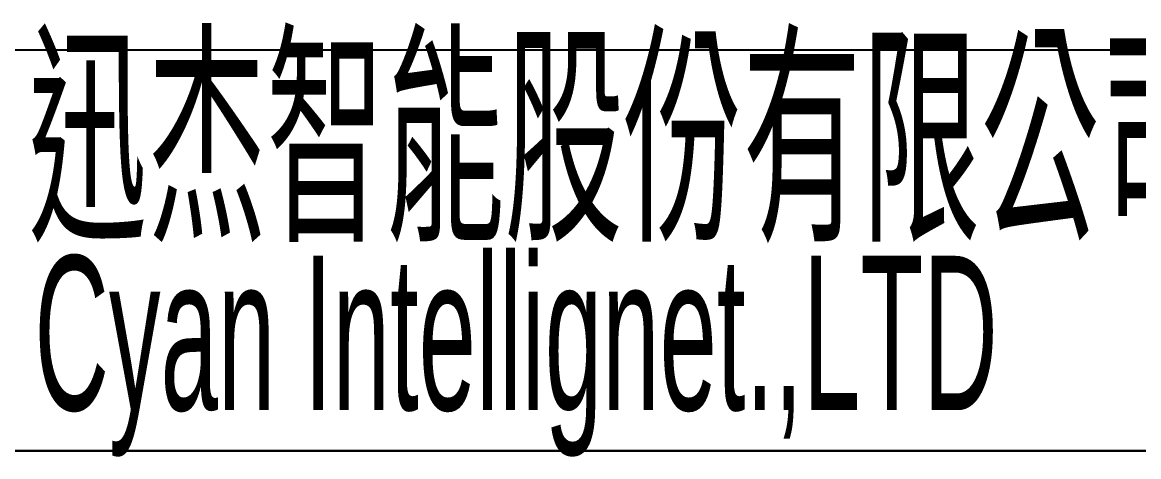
# Model space of a CAD drawing. Header units: millimetres. Extents: x 21506 to 58194, y 6783 to 13041.
# Drawn here: x 23384 to 23881.6, y 6783.5 to 6977 of the extents above; entities that cross this region are included whole.
import ezdxf

# ---------------------------------------------------------------- set-up
doc = ezdxf.new("R2010")
doc.units = ezdxf.units.MM
doc.layers.add('TEXT', color=11, linetype='Continuous')
doc.styles.add('chineset', font='ds1.shx', dxfattribs={"bigfont": 'chineset.shx'})

msp = doc.modelspace()

# ---------------------------------------------------------------- linework, layer by layer
at = {"color": 7}
for p, q in [((21506.09, 6964.751), (25514.516, 6964.752)), ((21506.09, 6786.027), (25514.516, 6786.028)), ((23379.761, 6786.028), (23407.066, 6786.028))]:
    msp.add_line(p, q, dxfattribs=at)
msp.add_line((25514.516, 6786.027), (21506.09, 6786.027))

# ---------------------------------------------------------------- texts
at = {"layer": 'TEXT', "color": 7, "style": 'chineset'}
for s, height, width, p in [('迅杰智能股份有限公司', 88.4212, 0.6, (23386.656, 6879.083)), ('Cyan Intellignet.,LTD', 68.77201, 0.5, (23389.433, 6804.197))]:
    msp.add_text(s, height=height, rotation=0.00012, dxfattribs=dict(at, width=width)).set_placement(p)

doc.saveas('drawing.dxf')
